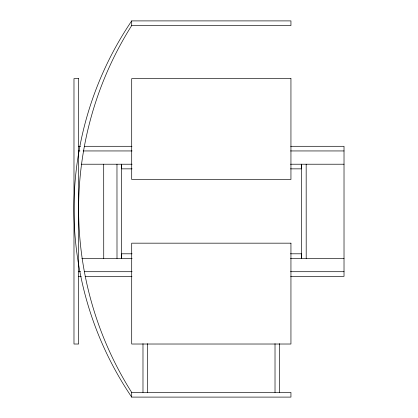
<?xml version="1.0" encoding="UTF-8"?>
<svg xmlns="http://www.w3.org/2000/svg" width="418" height="418" viewBox="0 0 418 418"><rect width="100%" height="100%" fill="white"/><g stroke="black" fill="none" stroke-linecap="round" stroke-linejoin="round"><path stroke-width="0.63" d="M131.701 20.9L290.944 20.9L290.944 25.545L131.701 25.545L131.701 20.9A335.299 335.299 0 0 0 131.701 397.1L290.944 397.1L290.944 392.455L131.701 392.455L131.701 397.1M78.626 146.3L80.575 146.3M84.478 146.3L131.963 146.3M290.682 146.3L344.019 146.3L344.019 276.355L290.682 276.355M78.626 150.945L79.927 150.945M83.177 150.945L132.093 150.945M290.552 150.945L344.019 150.945M81.233 164.217L132.093 164.217M290.473 164.217L344.019 164.217M132.078 168.856L121.648 168.856L121.648 164.217M290.473 168.856L301.556 168.856L301.556 164.217L301.556 258.439L301.556 253.799L290.473 253.799M132.078 253.799L121.648 253.799L121.648 258.439L121.617 164.217M81.886 258.439L132.093 258.439M290.473 258.439L344.019 258.439M78.626 271.71L80.58 271.71M84.478 271.71L132.093 271.71M290.552 271.71L344.019 271.71M78.626 276.355L81.228 276.355M85.131 276.355L131.963 276.355M306.169 164.217L306.201 258.439M116.972 164.217L117.003 258.439M103.701 164.232L103.737 258.444M279.663 343.643L279.663 392.455M275.018 343.643L275.018 392.455M147.627 343.643L147.627 392.455M142.982 343.643L142.982 392.455M131.701 392.455A343.533 343.533 0 0 1 131.701 25.545M78.626 78.626L73.981 78.626L73.981 344.019L78.626 344.019L78.626 78.626M290.944 78.626L131.701 78.626L131.701 179.474L290.944 179.474L290.944 78.626M290.944 243.171L131.701 243.171L131.701 344.019L290.944 344.019L290.944 243.171"/></g></svg>
